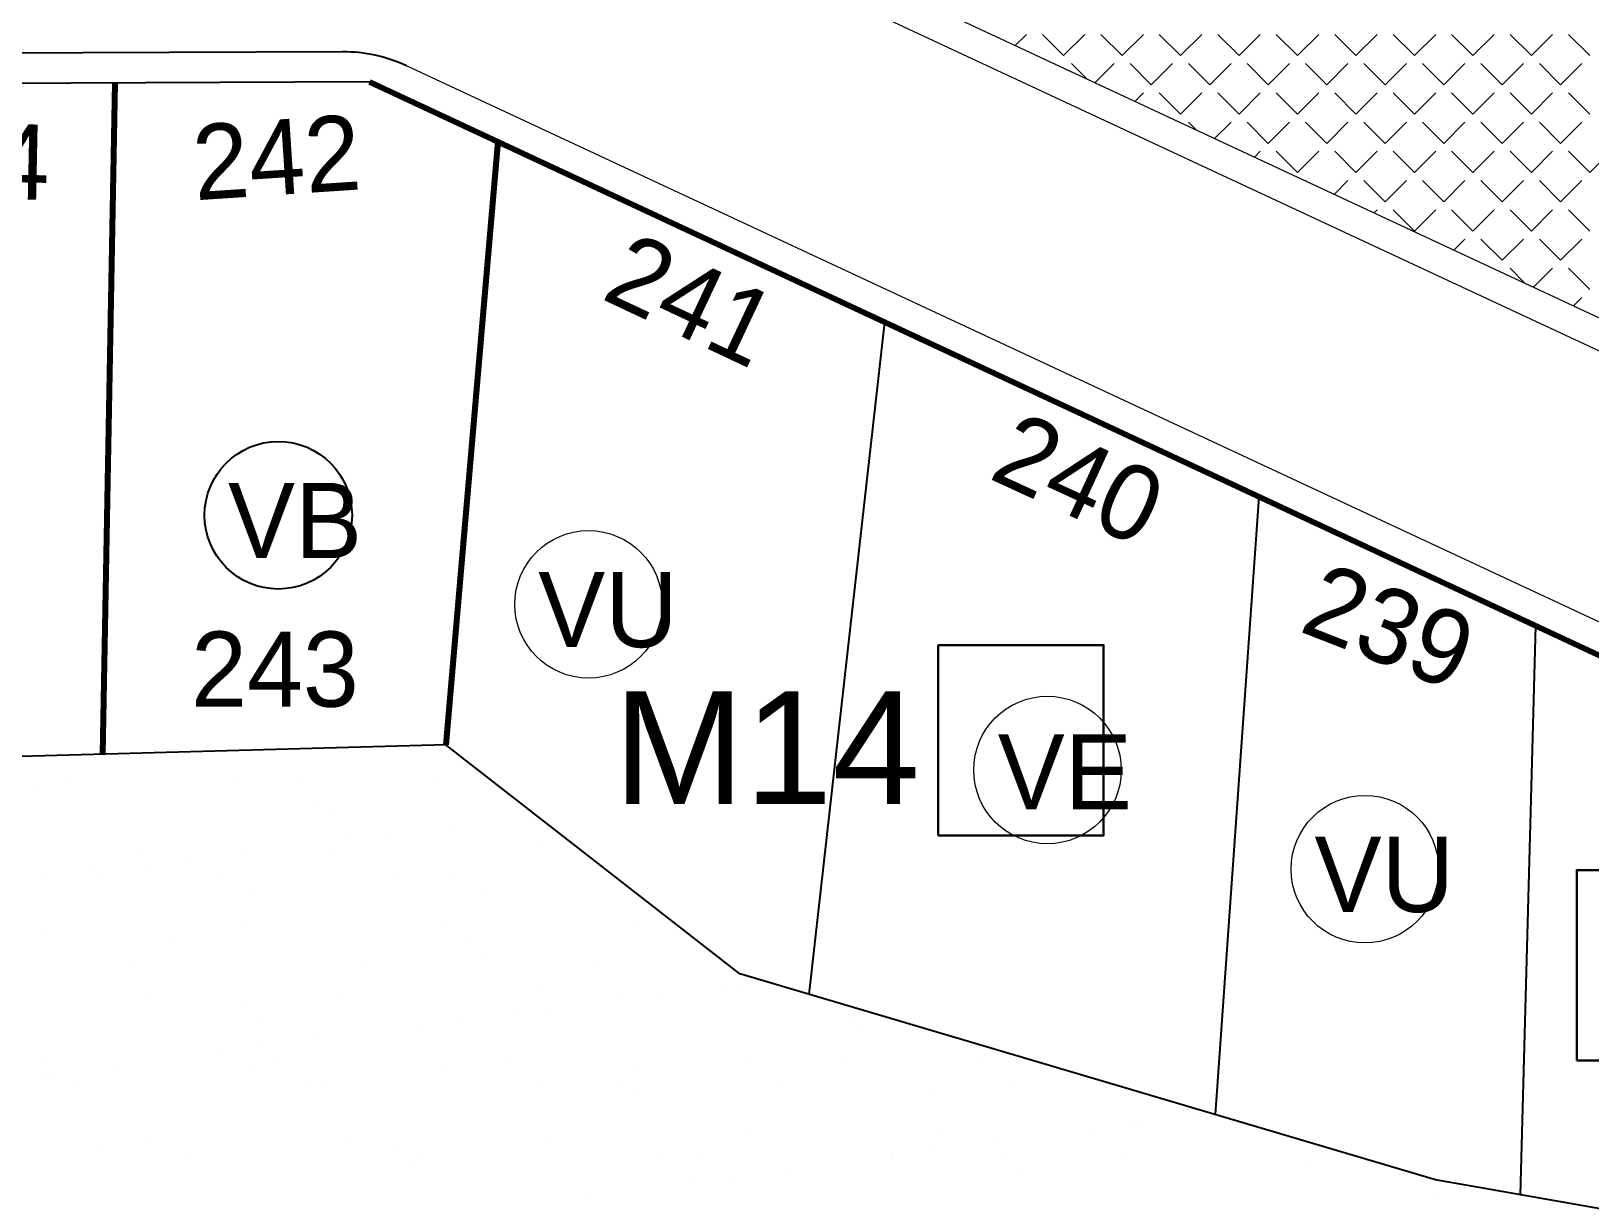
# Model space of a CAD drawing. Extents: x 472704 to 474638, y 1059265 to 1060325.
# Drawn here: x 473729 to 473791.2, y 1059726.7 to 1059773.4 of the extents above; entities that cross this region are included whole.
import ezdxf

# ---------------------------------------------------------------- set-up
doc = ezdxf.new("R2010")
doc.units = 0
doc.header["$LTSCALE"] = 0.4
doc.header["$MEASUREMENT"] = 0
for name, color, linetype in [('A-VIA-N', 7, 'CONTINUOUS'), ('BIFAMILIARES', 6, 'CONTINUOUS'), ('MANZANAS', 5, 'CONTINUOUS'), ('NumeroPropu', 6, 'CONTINUOUS'), ('PARCELASPEOPUESTAS', 3, 'CONTINUOUS'), ('PISOS', 8, 'CONTINUOUS'), ('TipoVivienda', 7, 'CONTINUOUS'), ('UNIFAMILIAR', 5, 'CONTINUOUS')]:
    doc.layers.add(name, color=color, linetype=linetype)
doc.layers.add('AREAS VERDAS', color=72, linetype='CONTINUOUS', lineweight=25)
doc.layers.add('CASA', color=31, linetype='CONTINUOUS', lineweight=30)
doc.styles.add('ARIAL', font='arial.ttf')
doc.styles.add('Numeros Parcelas', font='', dxfattribs={"height": 3})
doc.styles.add('TipoVivienda', font='', dxfattribs={"height": 3})
doc.styles.get('Numeros Parcelas').set_extended_font_data('AvantGarde Bk BT')
doc.styles.get('TipoVivienda').set_extended_font_data('AvantGarde Bk BT')

msp = doc.modelspace()

# ---------------------------------------------------------------- linework, layer by layer
at = {"layer": 'A-VIA-N', "linetype": 'Continuous', "lineweight": 20}
for p, q in [((473828.268, 1059744.81), (473759.101, 1059777.06)), ((473827.761, 1059743.722), (473759.953, 1059775.339)), ((473819.826, 1059736.609), (473743.948, 1059771.989))]:
    msp.add_line(p, q, dxfattribs=at)
at = {"layer": 'A-VIA-N', "linetype": 'Continuous'}
msp.add_line((473741.388, 1059772.551), (473688.55, 1059772.33), dxfattribs=at)
msp.add_arc((473741.413, 1059766.551), 6, 65.00187, 90.23948, dxfattribs=at)
at = {"layer": 'AREAS VERDAS', "color": 64, "linetype": 'Continuous'}
for p, q in [((473730.435, 1059743.554), (473730.435, 1059743.554)), ((473737.275, 1059743.541), (473737.275, 1059743.541)), ((473739.778, 1059743.571), (473739.778, 1059743.571)), ((473745.128, 1059743.642), (473745.128, 1059743.642)), ((473729.172, 1059743.249), (473729.172, 1059743.249)), ((473740.29, 1059742.687), (473740.29, 1059742.687)), ((473740.843, 1059742.18), (473740.843, 1059742.18)), ((473745.687, 1059741.661), (473745.687, 1059741.661)), ((473741.687, 1059741.135), (473741.687, 1059741.135)), ((473743.248, 1059741.34), (473743.248, 1059741.34)), ((473733.407, 1059740.574), (473733.407, 1059740.574)), ((473737.612, 1059740.598), (473737.612, 1059740.598)), ((473741.081, 1059740.537), (473741.081, 1059740.537)), ((473749.184, 1059740.829), (473749.184, 1059740.829)), ((473731.272, 1059740.054), (473731.272, 1059740.054)), ((473733.611, 1059740.072), (473733.611, 1059740.072)), ((473735.173, 1059740.277), (473735.173, 1059740.277)), ((473736.381, 1059739.766), (473736.381, 1059739.766)), ((473743.453, 1059739.789), (473743.453, 1059739.789)), ((473745.724, 1059739.783), (473745.724, 1059739.783)), ((473729.537, 1059739.535), (473729.537, 1059739.535)), ((473731.825, 1059739.547), (473731.825, 1059739.547)), ((473737.646, 1059738.96), (473737.646, 1059738.96)), ((473746.989, 1059738.977), (473746.989, 1059738.977)), ((473745.317, 1059737.861), (473745.317, 1059737.861)), ((473729.361, 1059737.469), (473729.361, 1059737.469)), ((473737.464, 1059737.761), (473737.464, 1059737.761)), ((473752.991, 1059737.824), (473752.991, 1059737.824)), ((473734.435, 1059737.156), (473734.435, 1059737.156)), ((473746.439, 1059737.053), (473746.439, 1059737.053)), ((473732.858, 1059736.042), (473732.858, 1059736.042)), ((473742.201, 1059736.058), (473742.201, 1059736.058)), ((473746.992, 1059736.546), (473746.992, 1059736.546)), ((473751.543, 1059736.075), (473751.543, 1059736.075)), ((473733.596, 1059734.793), (473733.596, 1059734.793)), ((473741.27, 1059734.756), (473741.27, 1059734.756)), ((473749.373, 1059735.048), (473749.373, 1059735.048)), ((473752.528, 1059734.795), (473752.528, 1059734.795)), ((473754.09, 1059735), (473754.09, 1059735)), ((473756.529, 1059735.321), (473756.529, 1059735.321)), ((473757.226, 1059735.148), (473757.226, 1059735.148)), ((473737.421, 1059734.42), (473737.421, 1059734.42)), ((473748.453, 1059734.258), (473748.453, 1059734.258)), ((473749.602, 1059734.154), (473749.602, 1059734.154)), ((473737.974, 1059733.913), (473737.974, 1059733.913)), ((473744.453, 1059733.731), (473744.453, 1059733.731)), ((473746.014, 1059733.937), (473746.014, 1059733.937)), ((473761.606, 1059734.051), (473761.606, 1059734.051)), ((473762.159, 1059733.545), (473762.159, 1059733.545)), ((473737.939, 1059732.874), (473737.939, 1059732.874)), ((473740.378, 1059733.195), (473740.378, 1059733.195)), ((473736.377, 1059732.668), (473736.377, 1059732.668)), ((473738.804, 1059732.254), (473738.804, 1059732.254)), ((473748.146, 1059732.271), (473748.146, 1059732.271)), ((473757.489, 1059732.288), (473757.489, 1059732.288)), ((473761.282, 1059732.336), (473761.282, 1059732.336)), ((473766.831, 1059732.304), (473766.831, 1059732.304)), ((473729.462, 1059732.237), (473729.462, 1059732.237)), ((473729.55, 1059731.688), (473729.55, 1059731.688)), ((473729.864, 1059731.811), (473729.864, 1059731.811)), ((473732.303, 1059732.132), (473732.303, 1059732.132)), ((473737.653, 1059731.98), (473737.653, 1059731.98)), ((473745.506, 1059732.081), (473745.506, 1059732.081)), ((473753.18, 1059732.044), (473753.18, 1059732.044)), ((473730.727, 1059731.431), (473730.727, 1059731.431)), ((473740.069, 1059731.448), (473740.069, 1059731.448)), ((473740.584, 1059731.521), (473740.584, 1059731.521)), ((473749.412, 1059731.465), (473749.412, 1059731.465)), ((473752.588, 1059731.418), (473752.588, 1059731.418)), ((473758.754, 1059731.482), (473758.754, 1059731.482)), ((473764.769, 1059731.153), (473764.769, 1059731.153)), ((473768.096, 1059731.499), (473768.096, 1059731.499)), ((473753.141, 1059730.912), (473753.141, 1059730.912)), ((473775.445, 1059730.044), (473775.445, 1059730.044)), ((473749.562, 1059729.268), (473749.562, 1059729.268)), ((473757.415, 1059729.368), (473757.415, 1059729.368)), ((473765.089, 1059729.331), (473765.089, 1059729.331)), ((473771.445, 1059729.518), (473771.445, 1059729.518)), ((473773.006, 1059729.723), (473773.006, 1059729.723)), ((473773.192, 1059729.623), (473773.192, 1059729.623)), ((473731.565, 1059728.888), (473731.565, 1059728.888)), ((473733.785, 1059729.013), (473733.785, 1059729.013)), ((473735.281, 1059728.529), (473735.281, 1059728.529)), ((473741.459, 1059728.976), (473741.459, 1059728.976)), ((473743.57, 1059728.785), (473743.57, 1059728.785)), ((473744.623, 1059728.546), (473744.623, 1059728.546)), ((473753.966, 1059728.563), (473753.966, 1059728.563)), ((473755.751, 1059728.52), (473755.751, 1059728.52)), ((473763.308, 1059728.58), (473763.308, 1059728.58)), ((473764.931, 1059728.66), (473764.931, 1059728.66)), ((473767.37, 1059728.981), (473767.37, 1059728.981)), ((473772.651, 1059728.597), (473772.651, 1059728.597)), ((473744.123, 1059728.279), (473744.123, 1059728.279)), ((473759.295, 1059727.918), (473759.295, 1059727.918)), ((473763.369, 1059728.454), (473763.369, 1059728.454)), ((473767.755, 1059728.417), (473767.755, 1059728.417)), ((473768.308, 1059727.91), (473768.308, 1059727.91)), ((473779.937, 1059728.152), (473779.937, 1059728.152)), ((473755.294, 1059727.391), (473755.294, 1059727.391)), ((473756.856, 1059727.597), (473756.856, 1059727.597)), ((473751.219, 1059726.855), (473751.219, 1059726.855)), ((473785.101, 1059726.91), (473785.101, 1059726.91))]:
    msp.add_line(p, q, dxfattribs=at)
at = {"layer": 'BIFAMILIARES', "linetype": 'Continuous'}
msp.add_circle((473738.828, 1059754.06), 2.943, dxfattribs=at)
at = {"layer": 'CASA'}
for points in [[(473765.166, 1059741.28), (473771.766, 1059741.28), (473771.766, 1059748.88), (473765.166, 1059748.88)], [(473790.648, 1059732.299), (473797.248, 1059732.299), (473797.248, 1059739.899), (473790.648, 1059739.899)]]:
    msp.add_lwpolyline(points, close=True, dxfattribs=at)
at = {"layer": 'PARCELASPEOPUESTAS', "linetype": 'Continuous'}
msp.add_line((473742.467, 1059771.355), (473688.555, 1059771.13), dxfattribs=at)
at = {"layer": 'PARCELASPEOPUESTAS', "lineweight": 80}
for p, q in [((473732.305, 1059771.313), (473731.817, 1059744.519)), ((473742.467, 1059771.355), (473795.696, 1059746.536)), ((473747.587, 1059768.968), (473745.512, 1059744.899))]:
    msp.add_line(p, q, dxfattribs=at)
at = {"layer": 'PARCELASPEOPUESTAS'}
for p, q in [((473760.015, 1059734.943), (473763.034, 1059761.765)), ((473776.227, 1059730.144), (473777.979, 1059754.797)), ((473788.402, 1059726.949), (473789.018, 1059749.65)), ((473745.512, 1059744.899), (473718.123, 1059744.139)), ((473757.244, 1059735.763), (473745.512, 1059744.899)), ((473785.013, 1059727.544), (473757.244, 1059735.763)), ((473807.234, 1059723.644), (473785.013, 1059727.544))]:
    msp.add_line(p, q, dxfattribs=at)
at = {"layer": 'PISOS', "lineweight": 20}
for p, q in [((473768.238, 1059772.8), (473768.685, 1059773.248)), ((473770.17, 1059772.399), (473769.322, 1059773.248)), ((473770.17, 1059772.399), (473771.019, 1059773.248)), ((473772.504, 1059772.399), (473771.655, 1059773.248)), ((473772.504, 1059772.399), (473773.352, 1059773.248)), ((473774.837, 1059772.399), (473773.988, 1059773.248)), ((473774.837, 1059772.399), (473775.686, 1059773.248)), ((473777.17, 1059772.399), (473776.322, 1059773.248)), ((473777.17, 1059772.399), (473778.019, 1059773.248)), ((473779.504, 1059772.399), (473778.655, 1059773.248)), ((473779.504, 1059772.399), (473780.352, 1059773.248)), ((473781.837, 1059772.399), (473780.989, 1059773.248)), ((473781.837, 1059772.399), (473782.686, 1059773.248)), ((473784.171, 1059772.399), (473783.322, 1059773.248)), ((473784.171, 1059772.399), (473785.019, 1059773.248)), ((473786.504, 1059772.399), (473785.656, 1059773.248)), ((473786.504, 1059772.399), (473787.353, 1059773.248)), ((473788.838, 1059772.399), (473787.989, 1059773.248)), ((473788.838, 1059772.399), (473789.686, 1059773.248)), ((473791.171, 1059772.399), (473790.323, 1059773.248)), ((473769.829, 1059772.058), (473769.852, 1059772.081)), ((473771.107, 1059771.462), (473770.488, 1059772.081)), ((473771.42, 1059771.316), (473772.185, 1059772.081)), ((473773.67, 1059771.232), (473772.822, 1059772.081)), ((473773.67, 1059771.232), (473774.519, 1059772.081)), ((473776.004, 1059771.232), (473775.155, 1059772.081)), ((473776.004, 1059771.232), (473776.852, 1059772.081)), ((473778.337, 1059771.232), (473777.489, 1059772.081)), ((473778.337, 1059771.232), (473779.186, 1059772.081)), ((473780.671, 1059771.232), (473779.822, 1059772.081)), ((473780.671, 1059771.232), (473781.519, 1059772.081)), ((473783.004, 1059771.232), (473782.156, 1059772.081)), ((473783.004, 1059771.232), (473783.853, 1059772.081)), ((473785.338, 1059771.232), (473784.489, 1059772.081)), ((473785.338, 1059771.232), (473786.186, 1059772.081)), ((473787.671, 1059771.232), (473786.822, 1059772.081)), ((473787.671, 1059771.232), (473788.52, 1059772.081)), ((473790.004, 1059771.232), (473789.156, 1059772.081)), ((473790.004, 1059771.232), (473790.853, 1059772.081)), ((473773.012, 1059770.574), (473773.352, 1059770.914)), ((473774.837, 1059770.066), (473773.988, 1059770.914)), ((473774.837, 1059770.066), (473775.686, 1059770.914)), ((473777.17, 1059770.066), (473776.322, 1059770.914)), ((473777.17, 1059770.066), (473778.019, 1059770.914)), ((473779.504, 1059770.066), (473778.655, 1059770.914)), ((473779.504, 1059770.066), (473780.352, 1059770.914)), ((473781.837, 1059770.066), (473780.989, 1059770.914)), ((473781.837, 1059770.066), (473782.686, 1059770.914)), ((473784.171, 1059770.066), (473783.322, 1059770.914)), ((473784.171, 1059770.066), (473785.019, 1059770.914)), ((473786.504, 1059770.066), (473785.656, 1059770.914)), ((473786.504, 1059770.066), (473787.353, 1059770.914)), ((473788.838, 1059770.066), (473787.989, 1059770.914)), ((473788.838, 1059770.066), (473789.686, 1059770.914)), ((473791.171, 1059770.066), (473790.323, 1059770.914)), ((473775.479, 1059769.424), (473775.155, 1059769.748)), ((473776.195, 1059769.09), (473776.852, 1059769.748)), ((473778.337, 1059768.899), (473777.489, 1059769.748)), ((473778.337, 1059768.899), (473779.186, 1059769.748)), ((473780.671, 1059768.899), (473779.822, 1059769.748)), ((473780.671, 1059768.899), (473781.519, 1059769.748)), ((473783.004, 1059768.899), (473782.156, 1059769.748)), ((473783.004, 1059768.899), (473783.853, 1059769.748)), ((473785.338, 1059768.899), (473784.489, 1059769.748)), ((473785.338, 1059768.899), (473786.186, 1059769.748)), ((473787.671, 1059768.899), (473786.822, 1059769.748)), ((473787.671, 1059768.899), (473788.52, 1059769.748)), ((473790.004, 1059768.899), (473789.156, 1059769.748)), ((473790.004, 1059768.899), (473790.853, 1059769.748)), ((473777.786, 1059768.348), (473778.019, 1059768.581)), ((473779.504, 1059767.732), (473778.655, 1059768.581)), ((473779.504, 1059767.732), (473780.352, 1059768.581)), ((473781.837, 1059767.732), (473780.989, 1059768.581)), ((473781.837, 1059767.732), (473782.686, 1059768.581)), ((473784.171, 1059767.732), (473783.322, 1059768.581)), ((473784.171, 1059767.732), (473785.019, 1059768.581)), ((473786.504, 1059767.732), (473785.656, 1059768.581)), ((473786.504, 1059767.732), (473787.353, 1059768.581)), ((473788.838, 1059767.732), (473787.989, 1059768.581)), ((473788.838, 1059767.732), (473789.686, 1059768.581)), ((473791.171, 1059767.732), (473790.323, 1059768.581)), ((473791.171, 1059767.732), (473792.02, 1059768.581)), ((473779.851, 1059767.385), (473779.822, 1059767.414)), ((473780.969, 1059766.864), (473781.519, 1059767.414)), ((473783.004, 1059766.566), (473782.156, 1059767.414)), ((473783.004, 1059766.566), (473783.853, 1059767.414)), ((473785.338, 1059766.566), (473784.489, 1059767.414)), ((473785.338, 1059766.566), (473786.186, 1059767.414)), ((473787.671, 1059766.566), (473786.822, 1059767.414)), ((473787.671, 1059766.566), (473788.52, 1059767.414)), ((473790.004, 1059766.566), (473789.156, 1059767.414)), ((473790.004, 1059766.566), (473790.853, 1059767.414)), ((473782.56, 1059766.122), (473782.686, 1059766.247)), ((473784.171, 1059765.399), (473783.322, 1059766.247)), ((473784.171, 1059765.399), (473785.019, 1059766.247)), ((473786.504, 1059765.399), (473785.656, 1059766.247)), ((473786.504, 1059765.399), (473787.353, 1059766.247)), ((473788.838, 1059765.399), (473787.989, 1059766.247)), ((473788.838, 1059765.399), (473789.686, 1059766.247)), ((473791.171, 1059765.399), (473790.323, 1059766.247)), ((473785.743, 1059764.638), (473786.186, 1059765.081)), ((473787.671, 1059764.232), (473786.822, 1059765.081)), ((473787.671, 1059764.232), (473788.52, 1059765.081)), ((473790.004, 1059764.232), (473789.156, 1059765.081)), ((473790.004, 1059764.232), (473790.853, 1059765.081)), ((473787.335, 1059763.896), (473787.353, 1059763.914)), ((473788.595, 1059763.308), (473787.989, 1059763.914)), ((473788.926, 1059763.154), (473789.686, 1059763.914)), ((473791.171, 1059763.065), (473790.323, 1059763.914)), ((473790.517, 1059762.412), (473790.853, 1059762.747))]:
    msp.add_line(p, q, dxfattribs=at)
at = {"layer": 'TipoVivienda', "linetype": 'Continuous', "lineweight": 20}
msp.add_circle((473769.524, 1059743.895), 2.943, dxfattribs=at)
at = {"layer": 'UNIFAMILIAR', "linetype": 'Continuous', "lineweight": 20}
for centre in [(473751.209, 1059750.505), (473782.193, 1059739.938)]:
    msp.add_circle(centre, 2.943, dxfattribs=at)

# ---------------------------------------------------------------- texts
at = {"layer": 'MANZANAS', "linetype": 'Continuous', "style": 'ARIAL'}
msp.add_text('M14', height=4.5, dxfattribs=at).set_placement((473752.205, 1059742.54))
at = {"layer": 'NumeroPropu', "linetype": 'Continuous', "lineweight": 20, "style": 'Numeros Parcelas'}
for s, rotation, p in [('244', 358.84172, (473722.976, 1059766.774)), ('242', 3.77583, (473735.516, 1059766.625)), ('241', 334.83868, (473751.657, 1059762.723)), ('240', 335.27927, (473767.119, 1059755.557)), ('239', 338.66996, (473779.507, 1059749.453)), ('243', 0.01057, (473735.347, 1059746.419))]:
    msp.add_text(s, height=3, rotation=rotation, dxfattribs=at).set_placement(p)
at = {"layer": 'TipoVivienda', "linetype": 'Continuous', "lineweight": 20, "style": 'TipoVivienda'}
for s, p in [('VB', (473736.819, 1059752.351)), ('VU', (473749.199, 1059748.797)), ('VE', (473767.541, 1059742.322)), ('VU', (473780.183, 1059738.23))]:
    msp.add_text(s, height=3, dxfattribs=at).set_placement(p)

doc.saveas('drawing.dxf')
